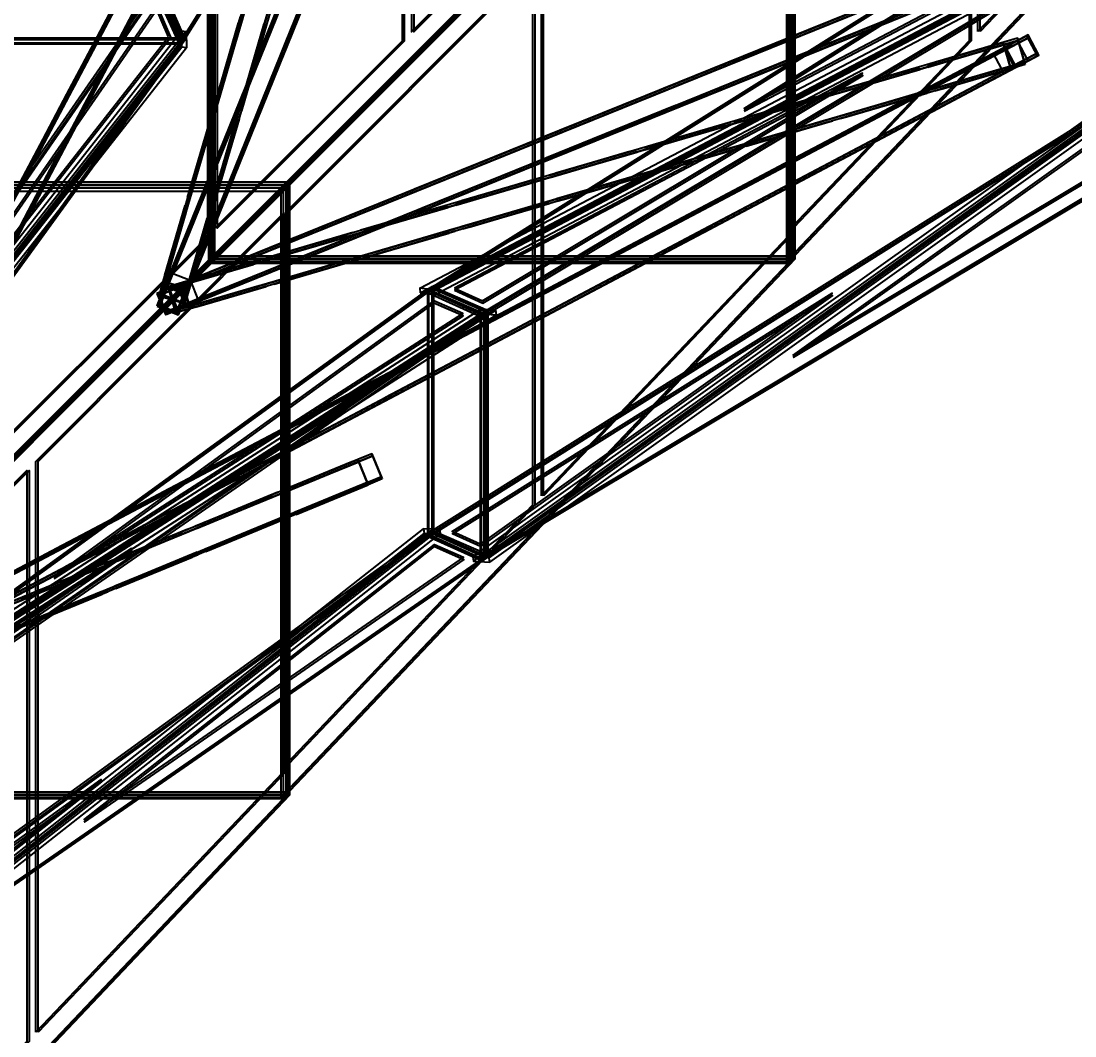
# Model space of a CAD drawing. Header units: millimetres. Extents: x -52000 to 48850, y -48850 to 51750.
# Drawn here: x -36301 to -29359, y -40156 to -33472 of the extents above; entities that cross this region are included whole.
import ezdxf

# ---------------------------------------------------------------- set-up
doc = ezdxf.new("R2010")
doc.units = ezdxf.units.MM
doc.layers.add('D-STR-DIM', color=7, linetype='Continuous', lineweight=13)
doc.layers.add('D-STR-STRC', color=7, linetype='Continuous', lineweight=25)
doc.styles.add('OpenSansCondensed-Light', font='OpenSansCondensed-Light.ttf')
doc.styles.add('TOWER_UNICODE', font='Arial Unicode.ttf')
doc.dimstyles.new('EZDXF', dxfattribs={"dimtxt": 0.25, "dimasz": 0.175, "dimexe": 0.375, "dimexo": 0.125, "dimgap": 0.1, "dimtad": 1, "dimlfac": 100, "dimzin": 12, "dimdsep": 46, "dimtxsty": 'OpenSansCondensed-Light', "dimblk": 'ARCHTICK', "dimcen": 2.5, "dimazin": 3, "dimtfac": 0.5, "dimtmove": 2, "dimatfit": 3})

# ---------------------------------------------------------------- blocks, each defined once
blk = doc.blocks.new('_ARCHTICK')
at = {"color": 0, "linetype": 'BYBLOCK', "const_width": 0.15}
blk.add_lwpolyline([(-0.5, -0.5), (0.5, 0.5)], dxfattribs=at)

msp = doc.modelspace()

# ---------------------------------------------------------------- linework, layer by layer
at = {"layer": 'D-STR-STRC'}
for points in [[(-35405.3, -35349.4), (-35348.5, -35209), (-31364.7, -25368.3), (-31421.5, -25508.7)], [(-35390.5, -35355.4), (-35333.6, -35215), (-31349.8, -25374.3), (-31406.7, -25514.7)], [(-35281.1, -35399.7), (-35224.3, -35259.3), (-31240.5, -25418.6), (-31297.3, -25559)], [(-35266.3, -35405.7), (-35209.4, -35265.3), (-31225.6, -25424.6), (-31282.5, -25565)], [(-35055.1, -31242.2), (-35055.1, -35055.1), (-31165.2, -31165.2), (-31165.2, -27552.3)], [(-35040.2, -31242.2), (-35040.2, -35055.1), (-31150.3, -31165.2), (-31150.3, -27552.3)], [(-31257.2, -35055.1), (-31257.2, -31242.2), (-27567.3, -27552.3), (-27567.3, -31165.2)], [(-31242.2, -35055.1), (-31242.2, -31242.2), (-27552.3, -27552.3), (-27552.3, -31165.2)], [(-32240.6, -28807.7), (-35420.9, -33266.3), (-35259.7, -33622.9)], [(-32225.4, -28809.4), (-35405.7, -33268), (-35244.5, -33624.6)], [(-33727.9, -30169.8), (-33727.9, -33541.3), (-32492.4, -32309), (-32492.4, -28994.7)], [(-33712.9, -30169.8), (-33712.9, -33541.3), (-32477.5, -32309), (-32477.5, -28994.7)], [(-29998.1, -33541.1), (-29998.1, -30169.6), (-28826.5, -28994.9), (-28826.5, -32309.2)], [(-29983, -33541.1), (-29983, -30169.6), (-28811.5, -28994.9), (-28811.5, -32309.2)], [(-38219.3, -38155.6), (-38134.9, -37995.9), (-33695.2, -29596.2), (-33779.6, -29755.9)], [(-38205.1, -38163.1), (-38120.7, -38003.3), (-33681, -29603.7), (-33765.5, -29763.4)], [(-38100.8, -38218.2), (-38016.4, -38058.5), (-33576.7, -29658.8), (-33661.1, -29818.5)], [(-38086.7, -38225.7), (-38002.2, -38066), (-33562.6, -29666.3), (-33647, -29826)], [(-33742.1, -29690.3), (-33742.1, -29690.3), (-35378.4, -35286.6), (-35378.4, -35286.6)], [(-33600.1, -29731.9), (-33600.1, -29731.9), (-35236.3, -35328.1), (-35236.3, -35328.1)], [(-35024.5, -31403.1), (-35024.5, -34834.6), (-33789.1, -33602.3), (-33789.1, -30228)], [(-35009.6, -31403.1), (-35009.6, -34834.6), (-33774.1, -33602.3), (-33774.1, -30228)], [(-31228, -34834.4), (-31228, -31402.9), (-30056.5, -30228.2), (-30056.5, -33602.5)], [(-31213, -34834.4), (-31213, -31402.9), (-30041.4, -30228.2), (-30041.4, -33602.5)], [(-38586.9, -34571.7), (-38586.9, -38586.9), (-35039.5, -35039.5), (-35039.5, -31204.3)], [(-38572, -34571.7), (-38572, -38586.9), (-35024.6, -35039.5), (-35024.6, -31204.3)], [(-35405.7, -35266.3), (-35265.3, -35209.4), (-25424.6, -31225.6), (-25565, -31282.5)], [(-35066, -35066), (-31230.8, -35066), (-31230.8, -31230.8), (-35066, -31230.8)], [(-35038.8, -35038.8), (-31205, -35038.8), (-31205, -31205), (-35038.8, -31205)], [(-35033.9, -35033.9), (-31223.5, -35033.9), (-31223.5, -31223.5), (-35033.9, -31223.5)], [(-34586.7, -38586.9), (-34586.7, -34571.7), (-31219.3, -31204.3), (-31219.3, -35039.5)], [(-34571.7, -38586.9), (-34571.7, -34571.7), (-31204.3, -31204.3), (-31204.3, -35039.5)], [(-35399.7, -35281.1), (-35259.3, -35224.3), (-25418.6, -31240.5), (-25559, -31297.3)], [(-35054.4, -35054.4), (-31242.9, -35054.4), (-31242.9, -31242.9), (-35054.4, -31242.9)], [(-35355.4, -35390.5), (-35215, -35333.6), (-25374.3, -31349.8), (-25514.7, -31406.7)], [(-35349.4, -35405.3), (-35209, -35348.5), (-25368.3, -31364.7), (-25508.7, -31421.5)], [(-36782.3, -33042.8), (-36782.3, -36598.2), (-35070.4, -34890.3), (-35070.4, -31413.7)], [(-36767.4, -33042.8), (-36767.4, -36598.2), (-35055.5, -34890.3), (-35055.5, -31413.7)], [(-32873.5, -36598), (-32873.5, -33042.7), (-31248.8, -31413.9), (-31248.8, -34890.5)], [(-32858.5, -36598), (-32858.5, -33042.7), (-31233.8, -31413.9), (-31233.8, -34890.5)], [(-33624.6, -35244.5), (-28452.8, -32524.1), (-28809.4, -32225.4)], [(-33623.2, -35259.7), (-28451.4, -32539.3), (-28808, -32240.5)], [(-31539, -34049.8), (-28651.9, -32531.2), (-28850.9, -32364.4)], [(-31537.6, -34065), (-28650.5, -32546.3), (-28849.6, -32379.6)], [(-33624.6, -35244.5), (-33268, -35405.7), (-28452.8, -32524.1)], [(-33622.9, -35259.7), (-33266.3, -35420.9), (-28451.1, -32539.3)], [(-34718.6, -33653.1), (-34683.2, -33565.6), (-34379.7, -32816)], [(-34714.2, -33642.2), (-34410.7, -32892.5), (-34375.3, -32805)], [(-34703.8, -33659.1), (-34668.3, -33571.6), (-34364.9, -32822)], [(-34699.3, -33648.2), (-34395.9, -32898.5), (-34360.4, -32811)], [(-34594.4, -33703.4), (-34559, -33615.9), (-34255.5, -32866.2)], [(-34590, -33692.5), (-34286.5, -32942.8), (-34251, -32855.3)], [(-34579.6, -33709.4), (-34544.1, -33621.9), (-34240.7, -32872.2)], [(-34575.1, -33698.5), (-34271.6, -32948.8), (-34236.2, -32861.3)], [(-34557.2, -38367.5), (-34557.2, -34730.6), (-32932.5, -33101.8), (-32932.5, -36660)], [(-34542.2, -38367.5), (-34542.2, -34730.6), (-32917.5, -33101.8), (-32917.5, -36660)], [(-35968.6, -33897.5), (-35916, -33797.9), (-35578.9, -33160.1)], [(-35965.6, -33891.8), (-35628.5, -33253.9), (-35575.9, -33154.3)], [(-35954.5, -33905), (-35901.9, -33805.4), (-35564.7, -33167.5)], [(-35951.5, -33899.2), (-35614.3, -33261.4), (-35561.7, -33161.8)], [(-35234.6, -33591.2), (-35395.8, -33221.6), (-38723.5, -38032.5)], [(-35219.5, -33592.8), (-35380.7, -33223.2), (-38708.3, -38034.1)], [(-37018.4, -33250.3), (-35400.2, -33250.4), (-35240, -33619.6), (-36858.1, -33619.6)], [(-37006.8, -33238), (-35388.6, -33238.1), (-35226.5, -33594.2), (-36844.7, -33594.2)], [(-36999.7, -33223.4), (-35381.6, -33223.4), (-35220.4, -33592.6), (-36838.6, -33592.6)], [(-35850.2, -33960.1), (-35797.6, -33860.5), (-35460.4, -33222.7)], [(-35847.2, -33954.4), (-35510, -33316.5), (-35457.4, -33217)], [(-35836, -33967.6), (-35783.4, -33868), (-35446.3, -33230.2)], [(-35833, -33961.8), (-35495.9, -33324), (-35443.2, -33224.4)], [(-31249.3, -33583.6), (-31161.7, -33548.2), (-30412.1, -33244.7)], [(-31238.3, -33579.2), (-30488.6, -33275.7), (-30401.1, -33240.3)], [(-37024.8, -33268.2), (-35406.6, -33268.2), (-35245.4, -33624.4), (-36863.6, -33624.4)], [(-31243.3, -33598.5), (-31155.7, -33563), (-30406.1, -33259.5)], [(-31232.3, -33594), (-30482.6, -33290.5), (-30395.1, -33255.1)], [(-35328.7, -33575.1), (-35412.6, -33382.9), (-37142.9, -35884.6)], [(-35313.6, -33576.7), (-35397.4, -33384.5), (-37127.8, -35886.2)], [(-31199, -33707.8), (-31111.4, -33672.4), (-30361.8, -33368.9)], [(-31193, -33722.7), (-31105.4, -33687.2), (-30355.8, -33383.7)], [(-31188, -33703.4), (-30438.4, -33399.9), (-30350.8, -33364.5)], [(-31182, -33718.2), (-30432.4, -33414.7), (-30344.8, -33379.3)], [(-34856, -33443.1), (-34856, -33443.1), (-35010.6, -33971.8)], [(-34840.7, -33447.6), (-34840.7, -33447.6), (-34995.3, -33976.3)], [(-34867.8, -33483.4), (-35022.4, -34012.1), (-35022.4, -34012.1)], [(-34852.5, -33487.9), (-35007.1, -34016.6), (-35007.1, -34016.6)], [(-34698.6, -33489.1), (-34698.6, -33489.1), (-34853.2, -34017.8)], [(-34683.3, -33493.6), (-34683.3, -33493.6), (-34837.9, -34022.3)], [(-35234.6, -33590.4), (-38723.5, -38031.7), (-38723.5, -38401.4)], [(-35219.5, -33592.8), (-38708.3, -38034.1), (-38708.3, -38403.8)], [(-38225.7, -38086.7), (-38066, -38002.2), (-29666.3, -33562.6), (-29826, -33647)], [(-38218.2, -38100.8), (-38058.5, -38016.4), (-29658.8, -33576.7), (-29818.5, -33661.1)], [(-36843.8, -33582.9), (-35223.8, -33582.9), (-35219.5, -33592.8), (-36839.5, -33592.8)], [(-35241.5, -33644.1), (-35242.9, -33535.5), (-35212.6, -33539.6), (-35211.2, -33648.1)], [(-34710.4, -33529.4), (-34865, -34058.1), (-34865, -34058.1)], [(-34695.1, -33533.9), (-34849.6, -34062.6), (-34849.6, -34062.6)], [(-32069.3, -33915.6), (-31981.8, -33880.2), (-31232.1, -33576.7)], [(-32063.3, -33930.4), (-31975.8, -33895), (-31226.1, -33591.5)], [(-32058.4, -33911.2), (-31308.7, -33607.7), (-31221.2, -33572.3)], [(-32052.4, -33926), (-31302.7, -33622.5), (-31215.2, -33587.1)], [(-29826, -33647), (-29755.9, -33779.6), (-29596.2, -33695.2), (-29666.3, -33562.6)], [(-29685.9, -33757.5), (-29736.4, -33584.7), (-29736.4, -33584.7), (-29685.9, -33757.5)], [(-29676.9, -33568.2), (-29606.9, -33700.8), (-29596.2, -33695.2), (-29666.3, -33562.6)], [(-36868.8, -33615.1), (-35248.8, -33615.1), (-35244.5, -33624.6), (-36864.5, -33624.6)], [(-29731.9, -33600.1), (-29731.9, -33600.1), (-35328.1, -35236.3), (-35328.1, -35236.3)], [(-35050.6, -34473.2), (-35015.2, -34385.7), (-34711.7, -33636)], [(-35046.2, -34462.2), (-34742.7, -33712.6), (-34707.2, -33625.1)], [(-35035.8, -34479.2), (-35000.3, -34391.7), (-34696.8, -33642)], [(-35031.3, -34468.3), (-34727.8, -33718.6), (-34692.4, -33631.1)], [(-30467.7, -33986.2), (-30368.2, -33933.5), (-29781.5, -33623.4)], [(-30462, -33983.1), (-29875.3, -33673), (-29775.7, -33620.4)], [(-30460.2, -34000.3), (-30360.7, -33947.7), (-29774, -33637.6)], [(-30454.5, -33997.3), (-29867.8, -33687.2), (-29768.3, -33634.6)], [(-29872.7, -33624.6), (-30331.8, -33758.8), (-30331.8, -33758.8)], [(-29868.2, -33639.9), (-30327.3, -33774.2), (-30327.3, -33774.2)], [(-29832.3, -33612.8), (-29832.3, -33612.8), (-30291.5, -33747)], [(-29827.9, -33628.1), (-29827.9, -33628.1), (-30287, -33762.4)], [(-29896.6, -33684.3), (-29826.5, -33816.9), (-29666.8, -33732.5), (-29736.9, -33599.9)], [(-29781.8, -33785.5), (-29832.3, -33612.8), (-29832.3, -33612.8), (-29781.8, -33785.5)], [(-29826, -33647), (-29755.9, -33779.6), (-29745.3, -33774), (-29815.4, -33641.4)], [(-38163.1, -38205.1), (-38003.3, -38120.7), (-29603.7, -33681), (-29763.4, -33765.5)], [(-38155.6, -38219.3), (-37995.9, -38134.9), (-29596.2, -33695.2), (-29755.9, -33779.6)], [(-34926.4, -34523.5), (-34890.9, -34436), (-34587.5, -33686.3)], [(-34921.9, -34512.5), (-34618.5, -33762.9), (-34583, -33675.3)], [(-34911.5, -34529.5), (-34876.1, -34442), (-34572.6, -33692.3)], [(-34907.1, -34518.5), (-34603.6, -33768.9), (-34568.2, -33681.4)], [(-32019, -34039.8), (-31931.5, -34004.4), (-31181.8, -33700.9)], [(-32013, -34054.6), (-31925.5, -34019.2), (-31175.8, -33715.7)], [(-32008.1, -34035.4), (-31258.4, -33731.9), (-31170.9, -33696.5)], [(-32002.1, -34050.2), (-31252.4, -33746.7), (-31164.9, -33711.3)], [(-29690.3, -33742.1), (-29690.3, -33742.1), (-35286.6, -35378.4), (-35286.6, -35378.4)], [(-30424.9, -33786), (-30953.6, -33940.6), (-30953.6, -33940.6)], [(-30420.4, -33801.4), (-30949.1, -33956), (-30949.1, -33956)], [(-30384.6, -33774.2), (-30384.6, -33774.2), (-30913.3, -33928.8)], [(-30380.1, -33789.6), (-30380.1, -33789.6), (-30908.8, -33944.2)], [(-30405.1, -34104.6), (-30305.5, -34052), (-29718.8, -33741.9)], [(-30399.4, -34101.6), (-29812.7, -33791.5), (-29713.1, -33738.9)], [(-30397.6, -34118.8), (-30298.1, -34066.2), (-29711.4, -33756.1)], [(-30391.9, -34115.8), (-29805.2, -33805.7), (-29705.6, -33753)], [(-29826.6, -33782), (-30285.8, -33916.2), (-30285.8, -33916.2)], [(-29822.1, -33797.3), (-30281.3, -33931.6), (-30281.3, -33931.6)], [(-29786.3, -33770.2), (-29786.3, -33770.2), (-30245.4, -33904.4)], [(-29781.8, -33785.5), (-29781.8, -33785.5), (-30241, -33919.8)], [(-36338.6, -34597.4), (-36286, -34497.9), (-35948.9, -33860)], [(-36335.6, -34591.7), (-35998.5, -33953.9), (-35945.8, -33854.3)], [(-36324.5, -34604.9), (-36271.9, -34505.4), (-35934.7, -33867.5)], [(-36321.4, -34599.2), (-35984.3, -33961.3), (-35931.7, -33861.8)], [(-33269.7, -37010.6), (-33626.3, -36849.3), (-28811.1, -33830.2)], [(-33268, -37025.7), (-33624.6, -36864.5), (-28809.4, -33845.4)], [(-33446.7, -35229.8), (-33261.2, -35313.6), (-30757.3, -33815.2)], [(-33445, -35245), (-33259.6, -35328.8), (-30755.7, -33830.4)], [(-33269.3, -37010.6), (-28810.7, -33830.2), (-28454.1, -34128.9)], [(-33268, -37025.7), (-28809.4, -33845.4), (-28452.8, -34144.1)], [(-36220.1, -34660.1), (-36167.5, -34560.5), (-35830.4, -33922.6)], [(-36217.1, -34654.3), (-35880, -34016.5), (-35827.4, -33916.9)], [(-36206, -34667.5), (-36153.4, -34568), (-35816.2, -33930.1)], [(-36203, -34661.8), (-35865.8, -34024), (-35813.2, -33924.4)], [(-32889.4, -34247.6), (-32801.8, -34212.1), (-32052.2, -33908.7)], [(-32883.4, -34262.4), (-32795.8, -34227), (-32046.2, -33923.5)], [(-32878.4, -34243.1), (-32128.8, -33939.7), (-32041.2, -33904.2)], [(-32872.4, -34258), (-32122.8, -33954.5), (-32035.2, -33919.1)], [(-30378.9, -33943.4), (-30907.6, -34098), (-30907.6, -34098)], [(-30338.5, -33931.6), (-30338.5, -33931.6), (-30867.2, -34086.2)], [(-31046.7, -33967.8), (-31575.4, -34122.4), (-31575.4, -34122.4)], [(-31042.2, -33983.2), (-31570.9, -34137.8), (-31570.9, -34137.8)], [(-31006.4, -33956), (-31006.4, -33956), (-31535.1, -34110.6)], [(-31001.9, -33971.4), (-31001.9, -33971.4), (-31530.6, -34126)], [(-31216.5, -35673.3), (-28840.7, -33978.6), (-28650.7, -34137.7)], [(-31215.2, -35688.4), (-28839.4, -33993.7), (-28649.4, -34152.9)], [(-31167.7, -34356.1), (-31068.1, -34303.5), (-30430.3, -33966.4)], [(-31162, -34353.1), (-30524.1, -34016), (-30424.5, -33963.3)], [(-31160.2, -34370.3), (-31060.6, -34317.7), (-30422.8, -33980.5)], [(-31154.5, -34367.3), (-30516.6, -34030.1), (-30417.1, -33977.5)], [(-30374.4, -33958.8), (-30903.1, -34113.4), (-30903.1, -34113.4)], [(-30334.1, -33947), (-30334.1, -33947), (-30862.8, -34101.6)], [(-35037.8, -34064.9), (-35037.8, -34064.9), (-35192.4, -34593.6)], [(-35022.5, -34069.4), (-35022.5, -34069.4), (-35177.1, -34598.1)], [(-32839.1, -34371.8), (-32751.6, -34336.4), (-32001.9, -34032.9)], [(-32833.1, -34386.6), (-32745.6, -34351.2), (-31995.9, -34047.7)], [(-32828.1, -34367.4), (-32078.5, -34063.9), (-31991, -34028.4)], [(-32822.1, -34382.2), (-32072.5, -34078.7), (-31984.9, -34043.3)], [(-31099.3, -34471.6), (-30461.5, -34134.4), (-30361.9, -34081.8)], [(-35049.6, -34105.2), (-35204.2, -34633.9), (-35204.2, -34633.9)], [(-35034.3, -34109.7), (-35188.9, -34638.4), (-35188.9, -34638.4)], [(-34892.2, -34151.2), (-35046.8, -34679.9), (-35046.8, -34679.9)], [(-34880.4, -34110.9), (-34880.4, -34110.9), (-35035, -34639.6)], [(-34865.1, -34115.4), (-34865.1, -34115.4), (-35019.7, -34644.1)], [(-31668.5, -34149.6), (-32197.2, -34304.2), (-32197.2, -34304.2)], [(-31628.2, -34137.8), (-31628.2, -34137.8), (-32156.9, -34292.4)], [(-31623.7, -34153.2), (-31623.7, -34153.2), (-32152.4, -34307.8)], [(-31000.7, -34125.2), (-31529.4, -34279.8), (-31529.4, -34279.8)], [(-30996.2, -34140.6), (-31524.9, -34295.2), (-31524.9, -34295.2)], [(-30960.4, -34113.5), (-30960.4, -34113.5), (-31489.1, -34268)], [(-30955.9, -34128.8), (-30955.9, -34128.8), (-31484.6, -34283.4)], [(-31105.1, -34474.6), (-31005.5, -34422), (-30367.6, -34084.8)], [(-31097.6, -34488.8), (-30998, -34436.1), (-30360.2, -34099)], [(-31091.9, -34485.7), (-30454, -34148.6), (-30354.4, -34096)], [(-34876.9, -34155.7), (-35031.5, -34684.4), (-35031.5, -34684.4)], [(-31664, -34165), (-32192.7, -34319.6), (-32192.7, -34319.6)], [(-33709.4, -34579.6), (-33621.9, -34544.1), (-32872.2, -34240.7)], [(-33703.4, -34594.4), (-33615.9, -34559), (-32866.2, -34255.5)], [(-33698.5, -34575.1), (-32948.8, -34271.6), (-32861.3, -34236.2)], [(-33692.5, -34590), (-32942.8, -34286.5), (-32855.3, -34251)], [(-33648.2, -34699.3), (-32898.5, -34395.9), (-32811, -34360.4)], [(-32290.3, -34331.4), (-32819, -34486), (-32819, -34486)], [(-32285.8, -34346.8), (-32814.5, -34501.4), (-32814.5, -34501.4)], [(-32250, -34319.7), (-32250, -34319.7), (-32778.7, -34474.2)], [(-32245.5, -34335), (-32245.5, -34335), (-32774.2, -34489.6)], [(-31622.5, -34307), (-32151.2, -34461.6), (-32151.2, -34461.6)], [(-31618, -34322.4), (-32146.7, -34477), (-32146.7, -34477)], [(-31582.2, -34295.3), (-31582.2, -34295.3), (-32110.9, -34449.8)], [(-31577.7, -34310.6), (-31577.7, -34310.6), (-32106.4, -34465.2)], [(-31867.7, -34726.1), (-31768.1, -34673.5), (-31130.2, -34336.3)], [(-31861.9, -34723.1), (-31224.1, -34385.9), (-31124.5, -34333.3)], [(-31860.2, -34740.3), (-31760.6, -34687.6), (-31122.8, -34350.5)], [(-31854.5, -34737.2), (-31216.6, -34400.1), (-31117, -34347.5)], [(-33659.1, -34703.8), (-33571.6, -34668.3), (-32822, -34364.9)], [(-33653.1, -34718.6), (-33565.6, -34683.2), (-32816, -34379.7)], [(-33642.2, -34714.2), (-32892.5, -34410.7), (-32805, -34375.3)], [(-35359.1, -35235.3), (-35323.7, -35147.7), (-35043.7, -34456.1)], [(-35354.7, -35224.3), (-35074.7, -34532.7), (-35039.2, -34445.1)], [(-35344.3, -35241.3), (-35308.8, -35153.7), (-35028.8, -34462.1)], [(-35339.8, -35230.3), (-35059.8, -34538.7), (-35024.4, -34451.1)], [(-35230.4, -35274.6), (-34950.4, -34582.9), (-34915, -34495.4)], [(-32244.3, -34488.9), (-32773, -34643.4), (-32773, -34643.4)], [(-32204, -34477.1), (-32204, -34477.1), (-32732.7, -34631.7)], [(-32199.5, -34492.4), (-32199.5, -34492.4), (-32728.2, -34647)], [(-31805, -34844.6), (-31705.5, -34792), (-31067.6, -34454.8)], [(-31799.3, -34841.6), (-31161.5, -34504.4), (-31061.9, -34451.8)], [(-31797.6, -34858.7), (-31698, -34806.1), (-31060.1, -34469)], [(-31791.8, -34855.7), (-31154, -34518.6), (-31054.4, -34465.9)], [(-38591.5, -38591.5), (-34553.6, -38591.5), (-34553.6, -34553.6), (-38591.5, -34553.6)], [(-34533.3, -34533.3), (-38571.5, -34533.3), (-38571.5, -34553.3), (-34533.3, -34553.3)], [(-38570.8, -38570.8), (-34534, -38570.8), (-34534, -34534), (-38570.8, -34534)], [(-38565.5, -38565.5), (-34552.8, -38565.5), (-34552.8, -34552.8), (-38565.5, -34552.8)], [(-37919.2, -42122.5), (-37919.2, -37904.2), (-34548.3, -34533.3), (-34548.3, -38571.5)], [(-37904.2, -42122.5), (-37904.2, -37904.2), (-34533.3, -34533.3), (-34533.3, -38571.5)], [(-35234.9, -35285.5), (-35199.4, -35198), (-34919.4, -34506.4)], [(-35220, -35291.5), (-35184.6, -35204), (-34904.6, -34512.4)], [(-35215.6, -35280.6), (-34935.6, -34588.9), (-34900.2, -34501.4)], [(-34518.5, -34907.1), (-33768.9, -34603.6), (-33681.4, -34568.2)], [(-32912.1, -34513.3), (-33440.8, -34667.8), (-33440.8, -34667.8)], [(-32907.6, -34528.6), (-33436.3, -34683.2), (-33436.3, -34683.2)], [(-32871.8, -34501.5), (-32871.8, -34501.5), (-33400.5, -34656.1)], [(-32867.3, -34516.8), (-32867.3, -34516.8), (-33396, -34671.4)], [(-32239.8, -34504.2), (-32768.5, -34658.8), (-32768.5, -34658.8)], [(-34571.7, -34571.7), (-38586.9, -34571.7), (-38586.9, -34591.7), (-34571.7, -34591.7)], [(-38586.2, -38586.2), (-34572.4, -38586.2), (-34572.4, -34572.4), (-38586.2, -34572.4)], [(-36590.1, -35360), (-36537.5, -35260.5), (-36200.4, -34622.6)], [(-36587.1, -35354.3), (-36250, -34716.5), (-36197.3, -34616.9)], [(-36576, -35367.5), (-36523.4, -35268), (-36186.2, -34630.1)], [(-36573, -35361.8), (-36235.8, -34723.9), (-36183.2, -34624.4)], [(-34529.5, -34911.5), (-34442, -34876.1), (-33692.3, -34572.6)], [(-34523.5, -34926.4), (-34436, -34890.9), (-33686.3, -34587.5)], [(-34512.5, -34921.9), (-33762.9, -34618.5), (-33675.3, -34583)], [(-35219.7, -34686.7), (-35219.7, -34686.7), (-35353.9, -35145.8)], [(-35204.3, -34691.2), (-35204.3, -34691.2), (-35338.5, -35150.3)], [(-34479.2, -35035.8), (-34391.7, -35000.3), (-33642, -34696.8)], [(-34468.3, -35031.3), (-33718.6, -34727.8), (-33631.1, -34692.4)], [(-34462.2, -35046.2), (-33712.6, -34742.7), (-33625.1, -34707.2)], [(-33533.9, -34695.1), (-34062.6, -34849.6), (-34062.6, -34849.6)], [(-33493.6, -34683.3), (-33493.6, -34683.3), (-34022.3, -34837.9)], [(-33489.1, -34698.6), (-33489.1, -34698.6), (-34017.8, -34853.2)], [(-32866.1, -34670.7), (-33394.8, -34825.2), (-33394.8, -34825.2)], [(-32861.6, -34686), (-33390.3, -34840.6), (-33390.3, -34840.6)], [(-32825.8, -34658.9), (-32825.8, -34658.9), (-33354.5, -34813.5)], [(-32821.3, -34674.2), (-32821.3, -34674.2), (-33350, -34828.8)], [(-32567.6, -35096.1), (-32468.1, -35043.5), (-31830.2, -34706.3)], [(-32561.9, -35093.1), (-31924, -34755.9), (-31824.5, -34703.3)], [(-36204.2, -40132), (-36204.2, -36373.2), (-34577.8, -34742.9), (-34577.8, -38422.6)], [(-36189.2, -40132), (-36189.2, -36373.2), (-34562.8, -34742.9), (-34562.8, -38422.6)], [(-35231.4, -34727), (-35365.7, -35186.1), (-35365.7, -35186.1)], [(-35216.1, -34731.5), (-35350.3, -35190.6), (-35350.3, -35190.6)], [(-35074, -34773), (-35208.3, -35232.1), (-35208.3, -35232.1)], [(-35062.2, -34732.7), (-35062.2, -34732.7), (-35196.5, -35191.8)], [(-35058.7, -34777.5), (-35192.9, -35236.6), (-35192.9, -35236.6)], [(-35046.9, -34737.2), (-35046.9, -34737.2), (-35181.1, -35196.3)], [(-34473.2, -35050.6), (-34385.7, -35015.2), (-33636, -34711.7)], [(-33529.4, -34710.4), (-34058.1, -34865), (-34058.1, -34865)], [(-32560.2, -35110.2), (-32460.6, -35057.6), (-31822.7, -34720.5)], [(-32554.4, -35107.2), (-31916.6, -34770.1), (-31817, -34717.4)], [(-33447.6, -34840.7), (-33447.6, -34840.7), (-33976.3, -34995.3)], [(-32505, -35214.6), (-32405.5, -35161.9), (-31767.6, -34824.8)], [(-32499.3, -35211.5), (-31861.4, -34874.4), (-31761.9, -34821.8)], [(-32497.5, -35228.7), (-32398, -35176.1), (-31760.1, -34838.9)], [(-32491.8, -35225.7), (-31854, -34888.5), (-31754.4, -34835.9)], [(-35291.5, -35220), (-35204, -35184.6), (-34512.4, -34904.6)], [(-35280.6, -35215.6), (-34588.9, -34935.6), (-34501.4, -34900.2)], [(-35274.6, -35230.4), (-34582.9, -34950.4), (-34495.4, -34915)], [(-34155.7, -34876.9), (-34684.4, -35031.5), (-34684.4, -35031.5)], [(-34151.2, -34892.2), (-34679.9, -35046.8), (-34679.9, -35046.8)], [(-34115.4, -34865.1), (-34115.4, -34865.1), (-34644.1, -35019.7)], [(-34110.9, -34880.4), (-34110.9, -34880.4), (-34639.6, -35035)], [(-33487.9, -34852.5), (-34016.6, -35007.1), (-34016.6, -35007.1)], [(-33483.4, -34867.8), (-34012.1, -35022.4), (-34012.1, -35022.4)], [(-33443.1, -34856), (-33443.1, -34856), (-33971.8, -35010.6)], [(-35285.5, -35234.9), (-35198, -35199.4), (-34506.4, -34919.4)], [(-35241.3, -35344.3), (-35153.7, -35308.8), (-34462.1, -35028.8)], [(-35235.3, -35359.1), (-35147.7, -35323.7), (-34456.1, -35043.7)], [(-35230.3, -35339.8), (-34538.7, -35059.8), (-34451.1, -35024.4)], [(-35224.3, -35354.7), (-34532.7, -35074.7), (-34445.1, -35039.2)], [(-34737.2, -35046.9), (-34737.2, -35046.9), (-35196.3, -35181.1)], [(-35055.1, -35055.1), (-31242.2, -35055.1), (-31242.2, -35035.1), (-35055.1, -35035.1)], [(-35039.5, -35039.5), (-31204.3, -35039.5), (-31204.3, -35019.5), (-35039.5, -35019.5)], [(-34109.7, -35034.3), (-34638.4, -35188.9), (-34638.4, -35188.9)], [(-34105.2, -35049.6), (-34633.9, -35204.2), (-34633.9, -35204.2)], [(-34069.4, -35022.5), (-34069.4, -35022.5), (-34598.1, -35177.1)], [(-34064.9, -35037.8), (-34064.9, -35037.8), (-34593.6, -35192.4)], [(-34777.5, -35058.7), (-35236.6, -35192.9), (-35236.6, -35192.9)], [(-34773, -35074), (-35232.1, -35208.3), (-35232.1, -35208.3)], [(-34732.7, -35062.2), (-34732.7, -35062.2), (-35191.8, -35196.5)], [(-33267.6, -35466.1), (-33168, -35413.4), (-32530.2, -35076.3)], [(-33261.9, -35463), (-32624, -35125.9), (-32524.5, -35073.3)], [(-33260.1, -35480.2), (-33160.6, -35427.6), (-32522.7, -35090.4)], [(-33254.4, -35477.2), (-32616.5, -35140), (-32517, -35087.4)], [(-35372.9, -35269.4), (-35233.9, -35325.7), (-35177, -35185.3), (-35316.1, -35129)], [(-35192.9, -35236.6), (-35365.7, -35186.1), (-35365.7, -35186.1), (-35192.9, -35236.6)], [(-35325.7, -35233.9), (-35269.4, -35372.9), (-35129, -35316.1), (-35185.3, -35177)], [(-35186.1, -35365.7), (-35236.6, -35192.9), (-35236.6, -35192.9), (-35186.1, -35365.7)], [(-33205, -35584.5), (-33105.4, -35531.9), (-32467.6, -35194.8)], [(-33199.3, -35581.5), (-32561.4, -35244.4), (-32461.8, -35191.7)], [(-38403.8, -38708.3), (-33223.2, -35380.7), (-33592.8, -35219.5)], [(-38402.2, -38723.4), (-33221.5, -35395.8), (-33591.2, -35234.6)], [(-35405.7, -35266.3), (-35349.4, -35405.3), (-35209, -35348.5), (-35265.3, -35209.4)], [(-35405.7, -35266.3), (-35349.4, -35405.3), (-35340.1, -35401.5), (-35396.4, -35262.5)], [(-35405.3, -35349.4), (-35266.3, -35405.7), (-35209.4, -35265.3), (-35348.5, -35209)], [(-35352.2, -35218.4), (-35213.2, -35274.7), (-35209.4, -35265.3), (-35348.5, -35209)], [(-35282.1, -35393.7), (-35332.6, -35221), (-35332.6, -35221), (-35282.1, -35393.7)], [(-35274.7, -35213.2), (-35218.4, -35352.2), (-35209, -35348.5), (-35265.3, -35209.4)], [(-34731.5, -35216.1), (-35190.6, -35350.3), (-35190.6, -35350.3)], [(-34727, -35231.4), (-35186.1, -35365.7), (-35186.1, -35365.7)], [(-34691.2, -35204.3), (-34691.2, -35204.3), (-35150.3, -35338.5)], [(-34686.7, -35219.7), (-34686.7, -35219.7), (-35145.8, -35353.9)], [(-33671.2, -35261.2), (-33573.4, -35273.3), (-33576.4, -35243), (-33674.3, -35230.9)], [(-33615.1, -36868.8), (-33615.1, -35248.8), (-33624.6, -35244.5), (-33624.6, -36864.5)], [(-33268.2, -37024.8), (-33268.2, -35406.6), (-33624.4, -35245.4), (-33624.4, -36863.6)], [(-33250.3, -37018.4), (-33250.4, -35400.2), (-33619.6, -35240), (-33619.6, -36858.1)], [(-33238, -37006.8), (-33238.1, -35388.6), (-33594.2, -35226.5), (-33594.2, -36844.7)], [(-33582.9, -36843.8), (-33582.9, -35223.8), (-33592.8, -35219.5), (-33592.8, -36839.5)], [(-33223.4, -36999.7), (-33223.4, -35381.6), (-33592.6, -35220.4), (-33592.6, -36838.6)], [(-33275.9, -36916.9), (-33461.3, -36833), (-30957.4, -35263.1)], [(-33197.5, -35598.7), (-33097.9, -35546), (-32460.1, -35208.9)], [(-33191.8, -35595.6), (-32553.9, -35258.5), (-32454.4, -35205.9)], [(-36084.4, -37127.7), (-33390.5, -35397.4), (-33582.7, -35313.5)], [(-36082.8, -37142.9), (-33388.9, -35412.5), (-33581.1, -35328.7)], [(-35221, -35332.6), (-35393.7, -35282.1), (-35393.7, -35282.1), (-35221, -35332.6)], [(-33274.2, -36932), (-33459.6, -36848.2), (-30955.7, -35278.3)], [(-38403.8, -38708.3), (-38034.1, -38708.3), (-33223.2, -35380.7)], [(-38401.4, -38723.5), (-38031.7, -38723.5), (-33220.8, -35395.9)], [(-35405.3, -35349.4), (-35266.3, -35405.7), (-35262.5, -35396.4), (-35401.5, -35340.1)], [(-33277.5, -35401.5), (-33277.5, -37021.5), (-33268, -37025.7), (-33268, -35405.7)], [(-33271.8, -35400.9), (-33168.5, -35405.9), (-33172.5, -35375.6), (-33275.8, -35370.6)], [(-33233.2, -35376.3), (-33233.2, -36996.3), (-33223.2, -37000.7), (-33223.2, -35380.7)], [(-33967.6, -35836), (-33868, -35783.4), (-33230.2, -35446.3)], [(-33961.8, -35833), (-33324, -35495.9), (-33224.4, -35443.2)], [(-33960.1, -35850.2), (-33860.5, -35797.6), (-33222.7, -35460.4)], [(-33954.4, -35847.2), (-33316.5, -35510), (-33217, -35457.4)], [(-33905, -35954.5), (-33805.4, -35901.9), (-33167.5, -35564.7)], [(-33899.2, -35951.5), (-33261.4, -35614.3), (-33161.8, -35561.7)], [(-33897.5, -35968.6), (-33797.9, -35916), (-33160.1, -35578.9)], [(-33891.8, -35965.6), (-33253.9, -35628.5), (-33154.3, -35575.9)], [(-34667.5, -36206), (-34568, -36153.4), (-33930.1, -35816.2)], [(-34661.8, -36203), (-34024, -35865.8), (-33924.4, -35813.2)], [(-34660.1, -36220.1), (-34560.5, -36167.5), (-33922.6, -35830.4)], [(-34654.3, -36217.1), (-34016.5, -35880), (-33916.9, -35827.4)], [(-34604.9, -36324.5), (-34505.4, -36271.9), (-33867.5, -35934.7)], [(-34599.2, -36321.4), (-33961.3, -35984.3), (-33861.8, -35931.7)], [(-34597.4, -36338.6), (-34497.9, -36286), (-33860, -35948.9)], [(-34591.7, -36335.6), (-33953.9, -35998.5), (-33854.3, -35945.8)], [(-35367.5, -36576), (-35268, -36523.4), (-34630.1, -36186.2)], [(-35361.8, -36573), (-34723.9, -36235.8), (-34624.4, -36183.2)], [(-35360, -36590.1), (-35260.5, -36537.5), (-34622.6, -36200.4)], [(-35354.3, -36587.1), (-34716.5, -36250), (-34616.9, -36197.3)], [(-35304.9, -36694.4), (-35205.3, -36641.8), (-34567.5, -36304.7)], [(-35299.2, -36691.4), (-34661.3, -36354.3), (-34561.8, -36301.7)], [(-33983.7, -36336.1), (-33983.7, -36336.1), (-38138.9, -38042.3), (-38138.9, -38042.3)], [(-35297.4, -36708.6), (-35197.9, -36656), (-34560, -36318.8)], [(-35291.7, -36705.6), (-34653.8, -36368.4), (-34554.3, -36315.8)], [(-34082.2, -36359.3), (-34082.2, -36359.3), (-34519.1, -36538.6)], [(-34076.2, -36374.1), (-34076.2, -36374.1), (-34513, -36553.4)], [(-34013.9, -36525.8), (-34082.2, -36359.3), (-34082.2, -36359.3), (-34013.9, -36525.8)], [(-33921.4, -36487.8), (-33989.7, -36321.3), (-33989.7, -36321.3), (-33921.4, -36487.8)], [(-37413.2, -41402.6), (-37413.2, -37585), (-36263.3, -36432.4), (-36263.3, -40194)], [(-37398.2, -41402.6), (-37398.2, -37585), (-36248.3, -36432.4), (-36248.3, -40194)], [(-34121.1, -36375.2), (-34557.9, -36554.6), (-34557.9, -36554.6)], [(-34115, -36390), (-34551.8, -36569.4), (-34551.8, -36569.4)], [(-33927.4, -36473), (-33927.4, -36473), (-38082.7, -38179.2), (-38082.7, -38179.2)], [(-34020, -36511), (-34020, -36511), (-34456.8, -36690.3)], [(-36067.5, -36946), (-35967.9, -36893.3), (-35330.1, -36556.2)], [(-36061.8, -36942.9), (-35423.9, -36605.8), (-35324.3, -36553.2)], [(-36060, -36960.1), (-35960.4, -36907.5), (-35322.6, -36570.3)], [(-36054.3, -36957.1), (-35416.4, -36619.9), (-35316.9, -36567.3)], [(-34608.8, -36575.5), (-34608.8, -36575.5), (-35112.7, -36782.4)], [(-34058.8, -36526.9), (-34495.6, -36706.3), (-34495.6, -36706.3)], [(-34052.7, -36541.7), (-34489.5, -36721.1), (-34489.5, -36721.1)], [(-34013.9, -36525.8), (-34013.9, -36525.8), (-34450.7, -36705.1)], [(-34647.6, -36591.4), (-35151.5, -36798.3), (-35151.5, -36798.3)], [(-34641.6, -36606.2), (-35145.4, -36813.1), (-35145.4, -36813.1)], [(-34602.7, -36590.3), (-34602.7, -36590.3), (-35106.6, -36797.2)], [(-36004.9, -37064.4), (-35905.3, -37011.8), (-35267.4, -36674.7)], [(-35999.1, -37061.4), (-35361.3, -36724.3), (-35261.7, -36671.6)], [(-35997.4, -37078.6), (-35897.8, -37025.9), (-35260, -36688.8)], [(-35991.7, -37075.5), (-35353.8, -36738.4), (-35254.2, -36685.8)], [(-34585.3, -36743.1), (-35089.2, -36950), (-35089.2, -36950)], [(-34579.3, -36757.9), (-35083.1, -36964.8), (-35083.1, -36964.8)], [(-34546.5, -36727.2), (-34546.5, -36727.2), (-35050.4, -36934.1)], [(-34540.4, -36742), (-34540.4, -36742), (-35044.3, -36948.9)], [(-38036.6, -40313.2), (-38406.2, -40313.2), (-33595.3, -36824.3)], [(-38034.1, -40328.3), (-38403.8, -40328.3), (-33592.8, -36839.5)], [(-38035.8, -40313.2), (-33594.4, -36824.3), (-33224.8, -36985.5)], [(-38034.1, -40328.3), (-33592.8, -36839.5), (-33223.2, -37000.7)], [(-35241.2, -36835.2), (-35745.1, -37042.1), (-35745.1, -37042.1)], [(-35235.2, -36850), (-35739, -37056.9), (-35739, -37056.9)], [(-35202.4, -36819.2), (-35202.4, -36819.2), (-35706.3, -37026.1)], [(-35196.3, -36834), (-35196.3, -36834), (-35700.2, -37040.9)], [(-33541.6, -36817.4), (-33650.1, -36816), (-33646.1, -36846.4), (-33537.5, -36847.7)], [(-36767.5, -37315.9), (-36667.9, -37263.3), (-36030, -36926.2)], [(-36761.7, -37312.9), (-36123.9, -36975.8), (-36024.3, -36923.1)], [(-35887.8, -38732.6), (-33578.3, -36918.4), (-33386.1, -37002.3)], [(-38066.6, -38670.6), (-35574.1, -36946.6), (-38258.1, -38670.6)], [(-38064.2, -38685.8), (-35571.7, -36961.8), (-38255.7, -38685.8)], [(-36760, -37330.1), (-36660.4, -37277.4), (-36022.6, -36940.3)], [(-36754.3, -37327), (-36116.4, -36989.9), (-36016.8, -36937.3)], [(-35886.2, -38747.8), (-33576.7, -36933.6), (-33384.5, -37017.4)], [(-35178.9, -36986.9), (-35682.8, -37193.8), (-35682.8, -37193.8)], [(-35140.1, -36970.9), (-35140.1, -36970.9), (-35644, -37177.8)], [(-35134, -36985.7), (-35134, -36985.7), (-35637.9, -37192.6)], [(-33216.6, -37006.2), (-33323.9, -36999.8), (-33320.9, -37030.1), (-33213.6, -37036.5)], [(-36704.8, -37434.4), (-36605.3, -37381.8), (-35967.4, -37044.6)], [(-36699.1, -37431.4), (-36061.3, -37094.2), (-35961.7, -37041.6)], [(-36697.4, -37448.5), (-36597.8, -37395.9), (-35959.9, -37058.8)], [(-36691.6, -37445.5), (-36053.8, -37108.4), (-35954.2, -37055.7)], [(-35796, -37063), (-35796, -37063), (-36299.9, -37269.9)], [(-35172.9, -37001.7), (-35676.7, -37208.6), (-35676.7, -37208.6)], [(-35834.8, -37078.9), (-36338.7, -37285.8), (-36338.7, -37285.8)], [(-35828.8, -37093.7), (-36332.6, -37300.6), (-36332.6, -37300.6)], [(-35789.9, -37077.8), (-35789.9, -37077.8), (-36293.8, -37284.7)], [(-35772.5, -37230.6), (-36276.4, -37437.5), (-36276.4, -37437.5)], [(-35766.5, -37245.4), (-36270.3, -37452.3), (-36270.3, -37452.3)], [(-35733.7, -37214.7), (-35733.7, -37214.7), (-36237.6, -37421.6)], [(-35727.6, -37229.5), (-35727.6, -37229.5), (-36231.5, -37436.4)], [(-38265.3, -40274.1), (-35773.9, -38467.3), (-38073.9, -40274.1)], [(-38262.9, -40289.2), (-35771.5, -38482.5), (-38071.5, -40289.2)], [(-38586.9, -38586.9), (-34571.7, -38586.9), (-34571.7, -38566.9), (-38586.9, -38566.9)], [(-38571.5, -38571.5), (-34533.3, -38571.5), (-34533.3, -38551.5), (-38571.5, -38551.5)]]:
    msp.add_lwpolyline(points, close=True, dxfattribs=at)
for points in [[(-35352.2, -35218.4), (-31368.5, -25377.7)], [(-35348.5, -35209), (-31364.7, -25368.3)], [(-35213.2, -35274.7), (-31229.4, -25434)], [(-35209.4, -35265.3), (-31225.6, -25424.6)], [(-35405.3, -35349.4), (-31421.5, -25508.7)], [(-35401.5, -35340.1), (-31417.7, -25499.4)], [(-35266.3, -35405.7), (-31282.5, -25565)], [(-35262.5, -35396.4), (-31278.7, -25555.7)], [(-32230.8, -28803), (-35248.8, -33615.1)], [(-32225.4, -28809.4), (-35244.5, -33624.6)], [(-38140.5, -38006.5), (-33700.8, -29606.9)], [(-38134.9, -37995.9), (-33695.2, -29596.2)], [(-38007.9, -38076.6), (-33568.2, -29676.9)], [(-38002.2, -38066), (-33562.6, -29666.3)], [(-33757.5, -29685.9), (-35393.7, -35282.1)], [(-38219.3, -38155.6), (-33779.6, -29755.9)], [(-38213.7, -38144.9), (-33774, -29745.3)], [(-33584.7, -29736.4), (-35221, -35332.6)], [(-38086.7, -38225.7), (-33647, -29826)], [(-38081, -38215), (-33641.4, -29815.4)], [(-35055.1, -35035.1), (-31165.2, -31145.2)], [(-35055.1, -35055.1), (-31165.2, -31165.2)], [(-31242.2, -35035.1), (-27552.3, -31145.2)], [(-31242.2, -35055.1), (-27552.3, -31165.2)], [(-35274.7, -35213.2), (-25434, -31229.4)], [(-35265.3, -35209.4), (-25424.6, -31225.6)], [(-34571.7, -34571.7), (-31204.3, -31204.3)], [(-34571.7, -34591.7), (-31204.3, -31224.3)], [(-35405.7, -35266.3), (-25565, -31282.5)], [(-35396.4, -35262.5), (-25555.7, -31278.7)], [(-35218.4, -35352.2), (-25377.7, -31368.5)], [(-35209, -35348.5), (-25368.3, -31364.7)], [(-35349.4, -35405.3), (-25508.7, -31421.5)], [(-35340.1, -35401.5), (-25499.4, -31417.7)], [(-33624.6, -35244.5), (-28809.4, -32225.4)], [(-33615.1, -35248.8), (-28803, -32230.8)], [(-33674.3, -35230.9), (-28502.5, -32510.4)], [(-33671.2, -35261.2), (-28499.5, -32540.8)], [(-33576.4, -35243), (-28404.6, -32522.6)], [(-33573.4, -35273.3), (-28401.6, -32552.9)], [(-33277.5, -35401.5), (-28459.2, -32518.7)], [(-33268, -35405.7), (-28452.8, -32524.1)], [(-35380.7, -33223.2), (-38708.3, -38034.1)], [(-35376.3, -33233.2), (-38708.3, -38051.8)], [(-35242.9, -33535.5), (-38731.7, -37976.8)], [(-35223.8, -33582.9), (-38708.3, -38386.2)], [(-35219.5, -33592.8), (-38708.3, -38403.8)], [(-35212.6, -33539.6), (-38701.4, -37980.9)], [(-38076.6, -38007.9), (-29676.9, -33568.2)], [(-38066, -38002.2), (-29666.3, -33562.6)], [(-29736.4, -33584.7), (-35332.6, -35221)], [(-35226.5, -33594.2), (-35245.4, -33624.4)], [(-35220.4, -33592.6), (-35240, -33619.6)], [(-29736.4, -33584.7), (-29832.3, -33612.8)], [(-29736.9, -33599.9), (-29666.3, -33562.6)], [(-35241.5, -33644.1), (-38730.4, -38085.4)], [(-35211.2, -33648.1), (-38700, -38089.4)], [(-38225.7, -38086.7), (-29826, -33647)], [(-38215, -38081), (-29815.4, -33641.4)], [(-29896.6, -33684.3), (-29826, -33647)], [(-38006.5, -38140.5), (-29606.9, -33700.8)], [(-37995.9, -38134.9), (-29596.2, -33695.2)], [(-29666.8, -33732.5), (-29596.2, -33695.2)], [(-38155.6, -38219.3), (-29755.9, -33779.6)], [(-38144.9, -38213.7), (-29745.3, -33774)], [(-29685.9, -33757.5), (-35282.1, -35393.7)], [(-29826.5, -33816.9), (-29755.9, -33779.6)], [(-29685.9, -33757.5), (-29781.8, -33785.5)], [(-33624.6, -36864.5), (-28809.4, -33845.4)], [(-33615.1, -36868.8), (-28803, -33850.8)], [(-33323.9, -36999.8), (-28865.3, -33819.4)], [(-33320.9, -37030.1), (-28862.3, -33849.8)], [(-33216.6, -37006.2), (-28758, -33825.8)], [(-33213.6, -37036.5), (-28755, -33856.2)], [(-33277.5, -37021.5), (-28459.2, -34138.7)], [(-33268, -37025.7), (-28452.8, -34144.1)], [(-37904.2, -37904.2), (-34533.3, -34533.3)], [(-37904.2, -37924.2), (-34533.3, -34553.3)], [(-34572.4, -34572.4), (-34552.8, -34552.8)], [(-34553.6, -34553.6), (-34534, -34534)], [(-38586.9, -38566.9), (-35039.5, -35019.5)], [(-38586.9, -38586.9), (-35039.5, -35039.5)], [(-35066, -35066), (-35038.8, -35038.8)], [(-35054.4, -35054.4), (-35033.9, -35033.9)], [(-34571.7, -38566.9), (-31204.3, -35019.5)], [(-34571.7, -38586.9), (-31204.3, -35039.5)], [(-31242.9, -35054.4), (-31223.5, -35033.9)], [(-31230.8, -35066), (-31205, -35038.8)], [(-35365.7, -35186.1), (-35393.7, -35282.1)], [(-35348.5, -35209), (-35316.1, -35129)], [(-35236.6, -35192.9), (-35332.6, -35221)], [(-35265.3, -35209.4), (-35185.3, -35177)], [(-35209.4, -35265.3), (-35177, -35185.3)], [(-38403.8, -38708.3), (-33592.8, -35219.5)], [(-38386.2, -38708.3), (-33582.9, -35223.8)], [(-35405.7, -35266.3), (-35325.7, -35233.9)], [(-35192.9, -35236.6), (-35221, -35332.6)], [(-33624.4, -35245.4), (-33594.2, -35226.5)], [(-33619.6, -35240), (-33592.6, -35220.4)], [(-35405.3, -35349.4), (-35372.9, -35269.4)], [(-35266.3, -35405.7), (-35233.9, -35325.7)], [(-35209, -35348.5), (-35129, -35316.1)], [(-38456.5, -38698.2), (-33275.8, -35370.6)], [(-38452.4, -38728.6), (-33271.8, -35400.9)], [(-38353.2, -38703.2), (-33172.5, -35375.6)], [(-38051.8, -38708.3), (-33233.2, -35376.3)], [(-38034.1, -38708.3), (-33223.2, -35380.7)], [(-35349.4, -35405.3), (-35269.4, -35372.9)], [(-35186.1, -35365.7), (-35282.1, -35393.7)], [(-33268.2, -35406.6), (-33238.1, -35388.6)], [(-33250.4, -35400.2), (-33223.4, -35381.6)], [(-38349.1, -38733.6), (-33168.5, -35405.9)], [(-33989.7, -36321.3), (-38145, -38027.5)], [(-33989.7, -36321.3), (-34082.2, -36359.3)], [(-33921.4, -36487.8), (-38076.6, -38194)], [(-33921.4, -36487.8), (-34013.9, -36525.8)], [(-38403.8, -40328.3), (-33592.8, -36839.5)], [(-38386.2, -40328.3), (-33582.9, -36843.8)], [(-38091.5, -40304.9), (-33650.1, -36816)], [(-38087.4, -40335.2), (-33646.1, -36846.4)], [(-37982.9, -40306.3), (-33541.6, -36817.4)], [(-37978.9, -40336.6), (-33537.5, -36847.7)], [(-33624.4, -36863.6), (-33594.2, -36844.7)], [(-33619.6, -36858.1), (-33592.6, -36838.6)], [(-38051.8, -40328.3), (-33233.2, -36996.3)], [(-33250.3, -37018.4), (-33223.4, -36999.7)], [(-38034.1, -40328.3), (-33223.2, -37000.7)], [(-33268.2, -37024.8), (-33238, -37006.8)], [(-37904.2, -42102.5), (-34533.3, -38551.5)], [(-37904.2, -42122.5), (-34533.3, -38571.5)], [(-34572.4, -38586.2), (-34552.8, -38565.5)], [(-34553.6, -38591.5), (-34534, -38570.8)]]:
    msp.add_lwpolyline(points, dxfattribs=at)

# ---------------------------------------------------------------- dimensions: what is measured, and where the dimension line sits
at = {"layer": 'D-STR-DIM'}
msp.add_linear_dim(base=(-40000, -48500), p1=(-40000, -40000), p2=(40000, -40000), dimstyle='EZDXF', override={"dimtxt": 1400, "dimasz": 625, "dimexe": 350, "dimexo": 300, "dimgap": 350, "dimtad": 1, "dimdec": 0, "dimlfac": 1, "dimlunit": 2, "dimtxsty": 'TOWER_UNICODE', "dimclrd": 7, "dimclre": 7, "dimclrt": 7}, dxfattribs=at).render()

doc.saveas('drawing.dxf')
